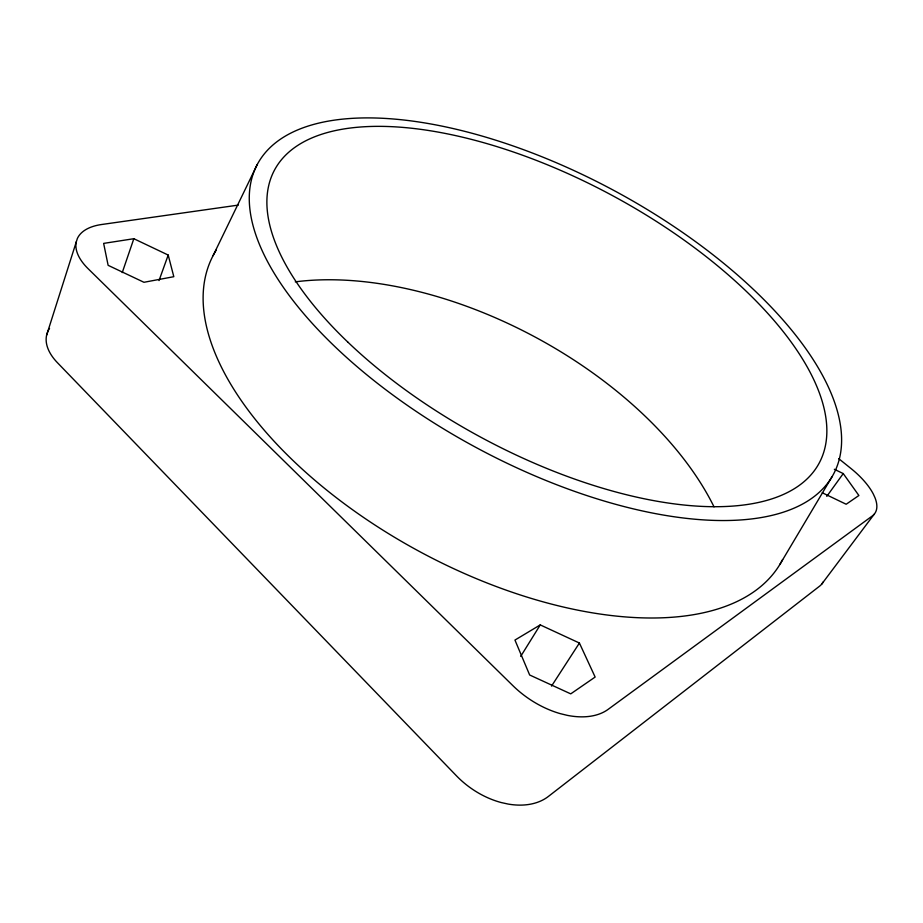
<?xml version="1.0" encoding="UTF-8"?>
<svg xmlns="http://www.w3.org/2000/svg" width="923" height="923" viewBox="0 0 923 923"><rect width="100%" height="100%" fill="white"/><g stroke="black" fill="none" stroke-linecap="round" stroke-linejoin="round"><path stroke-width="1.38" d="M823.143 581.986A52.219 25.475 35.5 0 1 819.67 586.105L548.412 796.422A70.171 48.169 35.8 0 1 508.111 804.06L501.235 802.549A70.171 48.169 35.8 0 1 456.481 775.839L57.457 362.727A61.887 34.439 17.5 0 1 46.623 335.141L77.336 238.584A64.437 32.386 19 0 1 101.645 224.508L238.296 205.102M46.623 335.141L47.754 331.669A61.887 34.439 17.5 0 1 49.53 328.438M122.24 272.608L133.835 238.711L168.205 255.06L173.812 276.692L143.965 282.288L108.129 265.328L103.641 243.395L133.835 238.711M159.021 280.58L168.205 255.06M213.075 255.671L257.252 164.525M780.004 564.241L831.935 476.914A327.088 145.822 28.3 0 0 467.211 131.989A327.088 145.822 28.3 0 0 337.16 348.756A327.088 145.822 28.3 0 0 831.935 476.914M520.699 656.391L540.255 624.906L579.413 643.031L595.139 677.055L570.737 693.865L529.652 674.99L514.953 640.066L540.255 624.906M551.527 686.112L579.413 643.031M826.789 496.378L843.241 473.58L834.323 469.276M821.643 584.224L874.219 514.192M822.231 492.744L846.172 504.246L858.886 495.501L843.241 473.58M838.719 458.65L851.052 468.572A54.053 23.663 34.6 0 1 873.32 494.047L874.923 497.555A54.053 23.663 34.6 0 1 872.35 515.922L608.153 709.349A73.552 45.931 34.4 0 1 567.218 715.337L560.088 713.594A73.552 45.931 34.4 0 1 512.957 685.72L88.158 268.743A64.437 32.386 19 0 1 76.263 241.838M782.612 559.534A322.773 163.521 28.3 0 1 416.492 549.877A322.773 163.521 28.3 0 1 216.42 249.868M295.279 281.85A302.283 169.832 28.3 0 1 714.021 506.842M347.959 342.225A309.24 137.573 28.3 0 0 816.97 466.876A309.24 137.573 28.3 0 0 475.714 140.504A309.24 137.573 28.3 0 0 347.959 342.225"/></g></svg>
